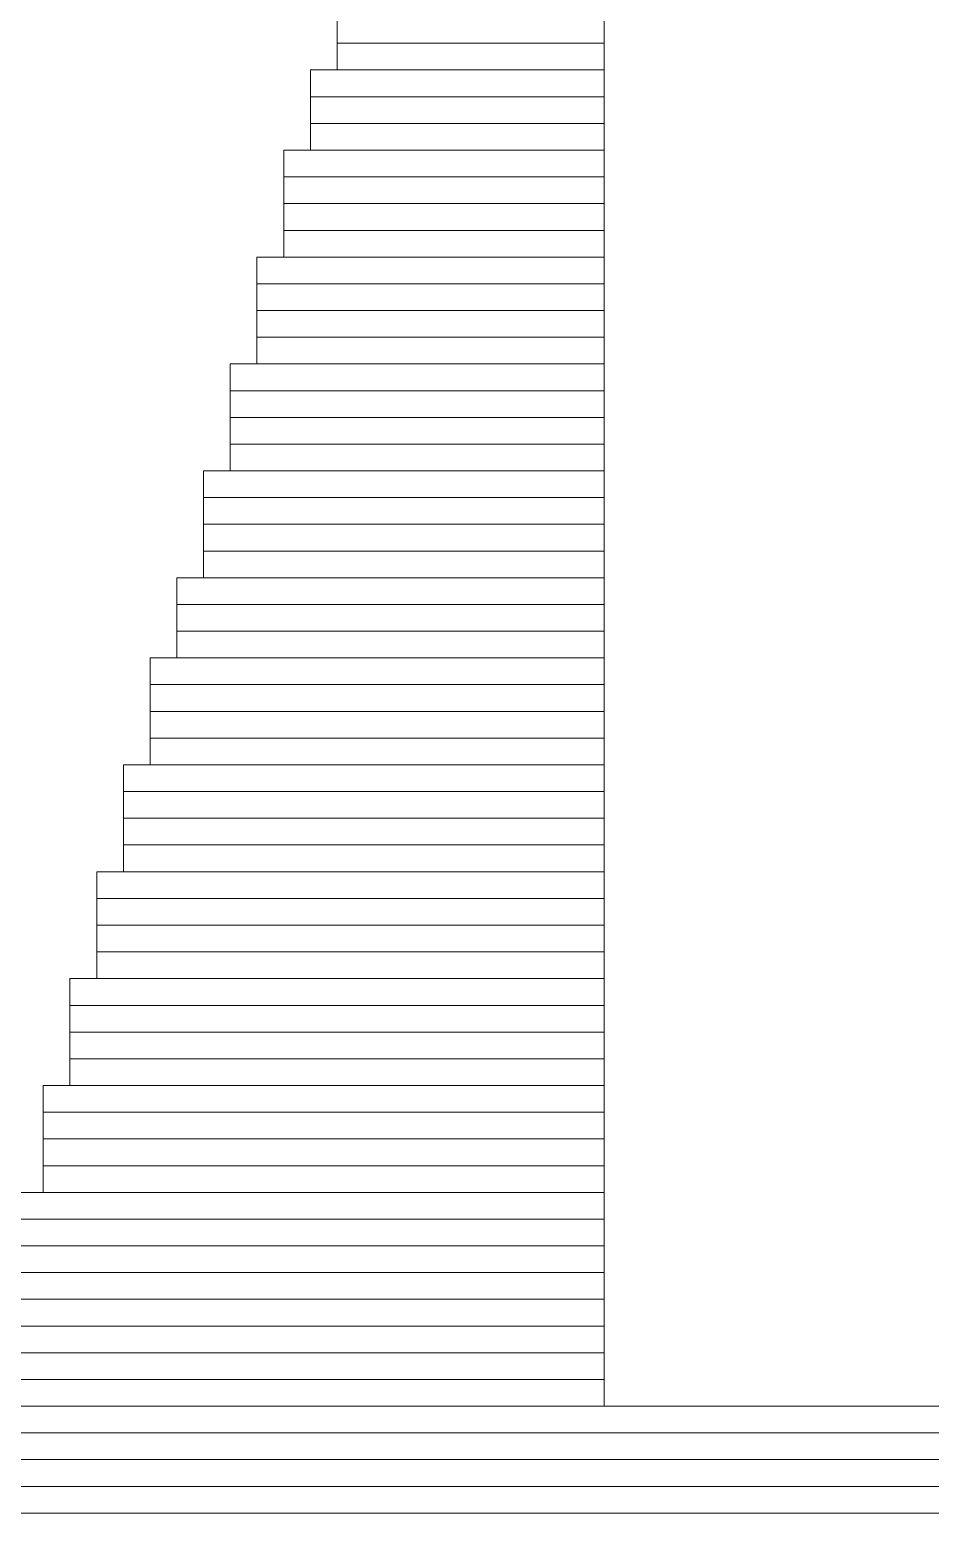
# Model space of a CAD drawing. Header units: millimetres. Extents: x -90 to 99, y -65 to 67.
# Drawn here: x -64.991 to -64.135, y 28.477 to 29.898 of the extents above; entities that cross this region are included whole.
import ezdxf

# ---------------------------------------------------------------- set-up
doc = ezdxf.new("R2010")
doc.units = ezdxf.units.MM
doc.header["$MEASUREMENT"] = 0
doc.layers.add('BG_OUTLINE', color=7, linetype='Continuous')
doc.layers.add('MA_PEN3', color=7, linetype='Continuous')

msp = doc.modelspace()

# ---------------------------------------------------------------- linework, layer by layer
at = {"layer": 'BG_OUTLINE', "color": 3, "lineweight": 9}
msp.add_open_spline([(-71.7269, -61.8795), (-71.7269, -61.8795), (-71.7343, 42.2681), (-71.7343, 42.2681), (-71.7343, 42.2681), (-71.7348, 43.0066), (-71.4419, 43.715), (-70.92, 44.2375), (-70.92, 44.2375), (-70.3982, 44.76), (-69.6866, 45.0538), (-68.9482, 45.0543), (-68.9482, 45.0543), (-68.9482, 45.0543), (75.2046, 45.0543), (75.2046, 45.0543), (75.2046, 45.0543), (76.8319, 45.0552), (78.1763, 43.7805), (78.2661, 42.1556), (78.2661, 42.1556), (78.2661, 42.1556), (78.2661, 31.2814), (78.2661, 31.2814), (78.2661, 31.2814), (78.2661, 31.2814), (72.2646, 31.2814), (72.2646, 31.2814), (72.2646, 31.2814), (72.2646, 31.2814), (72.2646, 26.9814), (72.2646, 26.9814), (72.2646, 26.9814), (72.2646, 26.9814), (78.2661, 26.9814), (78.2661, 26.9814), (78.2661, 26.9814), (78.2661, 26.9814), (78.2661, 18.6553), (78.2661, 18.6553), (78.2661, 18.6553), (78.2661, 18.6553), (72.2496, 18.6553), (72.2496, 18.6553), (72.2496, 18.6553), (72.2496, 18.6553), (72.2496, 14.3553), (72.2496, 14.3553), (72.2496, 14.3553), (72.2496, 14.3553), (78.2661, 14.3553), (78.2661, 14.3553), (78.2661, 14.3553), (78.2661, 14.3553), (78.2661, 9.255), (78.2661, 9.255), (78.2661, 9.255), (78.2661, 9.255), (72.2648, 9.255), (72.2648, 9.255), (72.2648, 9.255), (72.2648, 9.255), (72.2648, 4.955), (72.2648, 4.955), (72.2648, 4.955), (72.2648, 4.955), (78.2661, 4.955), (78.2661, 4.955), (78.2661, 4.955), (78.2661, 4.955), (78.2661, -3.3762), (78.2661, -3.3762), (78.2661, -3.3762), (78.2661, -3.3762), (72.2445, -3.3762), (72.2445, -3.3762), (72.2445, -3.3762), (72.2445, -3.3762), (72.2445, -7.6762), (72.2445, -7.6762), (72.2445, -7.6762), (72.2445, -7.6762), (78.2661, -7.6762), (78.2661, -7.6762), (78.2661, -7.6762), (78.2661, -7.6762), (78.2661, -12.7615), (78.2661, -12.7615), (78.2661, -12.7615), (78.2661, -12.7615), (72.2651, -12.7615), (72.2651, -12.7615), (72.2651, -12.7615), (72.2651, -12.7615), (72.2651, -17.0615), (72.2651, -17.0615), (72.2651, -17.0615), (72.2651, -17.0615), (78.2661, -17.0615), (78.2661, -17.0615), (78.2661, -17.0615), (78.2661, -17.0615), (78.2661, -25.4097), (78.2661, -25.4097), (78.2661, -25.4097), (78.2661, -25.4097), (72.2656, -25.4097), (72.2656, -25.4097), (72.2656, -25.4097), (72.2656, -25.4097), (72.2656, -29.7097), (72.2656, -29.7097), (72.2656, -29.7097), (72.2656, -29.7097), (78.2661, -29.7097), (78.2661, -29.7097), (78.2661, -29.7097), (78.2661, -29.7097), (78.2661, -34.793), (78.2661, -34.793), (78.2661, -34.793), (78.2661, -34.793), (72.2679, -34.793), (72.2679, -34.793), (72.2679, -34.793), (72.2679, -34.793), (72.2679, -39.0929), (72.2679, -39.0929), (72.2679, -39.0929), (72.2679, -39.0929), (78.2661, -39.0929), (78.2661, -39.0929), (78.2661, -39.0929), (78.2661, -39.0929), (78.2661, -47.4269), (78.2661, -47.4269), (78.2661, -47.4269), (78.2661, -47.4269), (72.2679, -47.4269), (72.2679, -47.4269), (72.2679, -47.4269), (72.2679, -47.4269), (72.2679, -51.7269), (72.2679, -51.7269), (72.2679, -51.7269), (72.2679, -51.7269), (78.2661, -51.7269), (78.2661, -51.7269), (78.2661, -51.7269), (78.2661, -51.7269), (78.2661, -51.8138), (78.2661, -51.8138), (78.2661, -51.8138), (78.2661, -51.8138), (78.2656, -61.8468), (78.2656, -61.8468), (78.2656, -61.8468), (78.2661, -62.6669), (77.9407, -63.4536), (77.3612, -64.0339), (77.3612, -64.0339), (76.7817, -64.6142), (75.9915, -64.9405), (75.1713, -64.941), (75.1713, -64.941), (75.1713, -64.941), (-68.6609, -64.9456), (-68.6609, -64.9456), (-68.6609, -64.9456), (-69.4735, -64.9461), (-70.2531, -64.6237), (-70.8281, -64.0495), (-70.8281, -64.0495), (-71.4031, -63.4752), (-71.7264, -62.6922), (-71.7269, -61.8795)], degree=3, knots=[0, 0, 0, 0, 0.022727, 0.022727, 0.022727, 0.022727, 0.045455, 0.045455, 0.045455, 0.045455, 0.068182, 0.068182, 0.068182, 0.068182, 0.090909, 0.090909, 0.090909, 0.090909, 0.113636, 0.113636, 0.113636, 0.113636, 0.136364, 0.136364, 0.136364, 0.136364, 0.159091, 0.159091, 0.159091, 0.159091, 0.181818, 0.181818, 0.181818, 0.181818, 0.204545, 0.204545, 0.204545, 0.204545, 0.227273, 0.227273, 0.227273, 0.227273, 0.25, 0.25, 0.25, 0.25, 0.272727, 0.272727, 0.272727, 0.272727, 0.295455, 0.295455, 0.295455, 0.295455, 0.318182, 0.318182, 0.318182, 0.318182, 0.340909, 0.340909, 0.340909, 0.340909, 0.363636, 0.363636, 0.363636, 0.363636, 0.386364, 0.386364, 0.386364, 0.386364, 0.409091, 0.409091, 0.409091, 0.409091, 0.431818, 0.431818, 0.431818, 0.431818, 0.454545, 0.454545, 0.454545, 0.454545, 0.477273, 0.477273, 0.477273, 0.477273, 0.5, 0.5, 0.5, 0.5, 0.522727, 0.522727, 0.522727, 0.522727, 0.545455, 0.545455, 0.545455, 0.545455, 0.568182, 0.568182, 0.568182, 0.568182, 0.590909, 0.590909, 0.590909, 0.590909, 0.613636, 0.613636, 0.613636, 0.613636, 0.636364, 0.636364, 0.636364, 0.636364, 0.659091, 0.659091, 0.659091, 0.659091, 0.681818, 0.681818, 0.681818, 0.681818, 0.704545, 0.704545, 0.704545, 0.704545, 0.727273, 0.727273, 0.727273, 0.727273, 0.75, 0.75, 0.75, 0.75, 0.772727, 0.772727, 0.772727, 0.772727, 0.795455, 0.795455, 0.795455, 0.795455, 0.818182, 0.818182, 0.818182, 0.818182, 0.840909, 0.840909, 0.840909, 0.840909, 0.863636, 0.863636, 0.863636, 0.863636, 0.886364, 0.886364, 0.886364, 0.886364, 0.909091, 0.909091, 0.909091, 0.909091, 0.931818, 0.931818, 0.931818, 0.931818, 0.954545, 0.954545, 0.954545, 0.954545, 0.977273, 0.977273, 0.977273, 0.977273, 1, 1, 1, 1], dxfattribs=at)
at = {"layer": 'MA_PEN3', "color": 5, "lineweight": 9}
for points in [[(-64.6985, 29.8851), (-64.6985, 29.8851), (-64.6985, 29.9105), (-64.6985, 29.9105), (-64.6985, 29.9105), (-64.6985, 29.9105), (-64.4445, 29.9105), (-64.4445, 29.9105), (-64.4445, 29.9105), (-64.4445, 29.9105), (-64.4445, 29.8851), (-64.4445, 29.8851), (-64.4445, 29.8851), (-64.4445, 29.8851), (-64.6985, 29.8851), (-64.6985, 29.8851)], [(-64.6985, 29.8597), (-64.6985, 29.8597), (-64.6985, 29.8851), (-64.6985, 29.8851), (-64.6985, 29.8851), (-64.6985, 29.8851), (-64.4445, 29.8851), (-64.4445, 29.8851), (-64.4445, 29.8851), (-64.4445, 29.8851), (-64.4445, 29.8597), (-64.4445, 29.8597), (-64.4445, 29.8597), (-64.4445, 29.8597), (-64.6985, 29.8597), (-64.6985, 29.8597)], [(-64.7239, 29.8343), (-64.7239, 29.8343), (-64.7239, 29.8597), (-64.7239, 29.8597), (-64.7239, 29.8597), (-64.7239, 29.8597), (-64.4445, 29.8597), (-64.4445, 29.8597), (-64.4445, 29.8597), (-64.4445, 29.8597), (-64.4445, 29.8343), (-64.4445, 29.8343), (-64.4445, 29.8343), (-64.4445, 29.8343), (-64.7239, 29.8343), (-64.7239, 29.8343)], [(-64.7239, 29.8089), (-64.7239, 29.8089), (-64.7239, 29.8343), (-64.7239, 29.8343), (-64.7239, 29.8343), (-64.7239, 29.8343), (-64.4445, 29.8343), (-64.4445, 29.8343), (-64.4445, 29.8343), (-64.4445, 29.8343), (-64.4445, 29.8089), (-64.4445, 29.8089), (-64.4445, 29.8089), (-64.4445, 29.8089), (-64.7239, 29.8089), (-64.7239, 29.8089)], [(-64.7239, 29.7835), (-64.7239, 29.7835), (-64.7239, 29.8089), (-64.7239, 29.8089), (-64.7239, 29.8089), (-64.7239, 29.8089), (-64.4445, 29.8089), (-64.4445, 29.8089), (-64.4445, 29.8089), (-64.4445, 29.8089), (-64.4445, 29.7835), (-64.4445, 29.7835), (-64.4445, 29.7835), (-64.4445, 29.7835), (-64.7239, 29.7835), (-64.7239, 29.7835)], [(-64.7493, 29.7581), (-64.7493, 29.7581), (-64.7493, 29.7835), (-64.7493, 29.7835), (-64.7493, 29.7835), (-64.7493, 29.7835), (-64.4445, 29.7835), (-64.4445, 29.7835), (-64.4445, 29.7835), (-64.4445, 29.7835), (-64.4445, 29.7581), (-64.4445, 29.7581), (-64.4445, 29.7581), (-64.4445, 29.7581), (-64.7493, 29.7581), (-64.7493, 29.7581)], [(-64.7493, 29.7327), (-64.7493, 29.7327), (-64.7493, 29.7581), (-64.7493, 29.7581), (-64.7493, 29.7581), (-64.7493, 29.7581), (-64.4445, 29.7581), (-64.4445, 29.7581), (-64.4445, 29.7581), (-64.4445, 29.7581), (-64.4445, 29.7327), (-64.4445, 29.7327), (-64.4445, 29.7327), (-64.4445, 29.7327), (-64.7493, 29.7327), (-64.7493, 29.7327)], [(-64.7493, 29.7073), (-64.7493, 29.7073), (-64.7493, 29.7327), (-64.7493, 29.7327), (-64.7493, 29.7327), (-64.7493, 29.7327), (-64.4445, 29.7327), (-64.4445, 29.7327), (-64.4445, 29.7327), (-64.4445, 29.7327), (-64.4445, 29.7073), (-64.4445, 29.7073), (-64.4445, 29.7073), (-64.4445, 29.7073), (-64.7493, 29.7073), (-64.7493, 29.7073)], [(-64.7493, 29.6819), (-64.7493, 29.6819), (-64.7493, 29.7073), (-64.7493, 29.7073), (-64.7493, 29.7073), (-64.7493, 29.7073), (-64.4445, 29.7073), (-64.4445, 29.7073), (-64.4445, 29.7073), (-64.4445, 29.7073), (-64.4445, 29.6819), (-64.4445, 29.6819), (-64.4445, 29.6819), (-64.4445, 29.6819), (-64.7493, 29.6819), (-64.7493, 29.6819)], [(-64.7747, 29.6565), (-64.7747, 29.6565), (-64.7747, 29.6819), (-64.7747, 29.6819), (-64.7747, 29.6819), (-64.7747, 29.6819), (-64.4445, 29.6819), (-64.4445, 29.6819), (-64.4445, 29.6819), (-64.4445, 29.6819), (-64.4445, 29.6565), (-64.4445, 29.6565), (-64.4445, 29.6565), (-64.4445, 29.6565), (-64.7747, 29.6565), (-64.7747, 29.6565)], [(-64.7747, 29.6311), (-64.7747, 29.6311), (-64.7747, 29.6565), (-64.7747, 29.6565), (-64.7747, 29.6565), (-64.7747, 29.6565), (-64.4445, 29.6565), (-64.4445, 29.6565), (-64.4445, 29.6565), (-64.4445, 29.6565), (-64.4445, 29.6311), (-64.4445, 29.6311), (-64.4445, 29.6311), (-64.4445, 29.6311), (-64.7747, 29.6311), (-64.7747, 29.6311)], [(-64.7747, 29.6057), (-64.7747, 29.6057), (-64.7747, 29.6311), (-64.7747, 29.6311), (-64.7747, 29.6311), (-64.7747, 29.6311), (-64.4445, 29.6311), (-64.4445, 29.6311), (-64.4445, 29.6311), (-64.4445, 29.6311), (-64.4445, 29.6057), (-64.4445, 29.6057), (-64.4445, 29.6057), (-64.4445, 29.6057), (-64.7747, 29.6057), (-64.7747, 29.6057)], [(-64.7747, 29.5803), (-64.7747, 29.5803), (-64.7747, 29.6057), (-64.7747, 29.6057), (-64.7747, 29.6057), (-64.7747, 29.6057), (-64.4445, 29.6057), (-64.4445, 29.6057), (-64.4445, 29.6057), (-64.4445, 29.6057), (-64.4445, 29.5803), (-64.4445, 29.5803), (-64.4445, 29.5803), (-64.4445, 29.5803), (-64.7747, 29.5803), (-64.7747, 29.5803)], [(-64.8001, 29.5549), (-64.8001, 29.5549), (-64.8001, 29.5803), (-64.8001, 29.5803), (-64.8001, 29.5803), (-64.8001, 29.5803), (-64.4445, 29.5803), (-64.4445, 29.5803), (-64.4445, 29.5803), (-64.4445, 29.5803), (-64.4445, 29.5549), (-64.4445, 29.5549), (-64.4445, 29.5549), (-64.4445, 29.5549), (-64.8001, 29.5549), (-64.8001, 29.5549)], [(-64.8001, 29.5295), (-64.8001, 29.5295), (-64.8001, 29.5549), (-64.8001, 29.5549), (-64.8001, 29.5549), (-64.8001, 29.5549), (-64.4445, 29.5549), (-64.4445, 29.5549), (-64.4445, 29.5549), (-64.4445, 29.5549), (-64.4445, 29.5295), (-64.4445, 29.5295), (-64.4445, 29.5295), (-64.4445, 29.5295), (-64.8001, 29.5295), (-64.8001, 29.5295)], [(-64.8001, 29.5041), (-64.8001, 29.5041), (-64.8001, 29.5295), (-64.8001, 29.5295), (-64.8001, 29.5295), (-64.8001, 29.5295), (-64.4445, 29.5295), (-64.4445, 29.5295), (-64.4445, 29.5295), (-64.4445, 29.5295), (-64.4445, 29.5041), (-64.4445, 29.5041), (-64.4445, 29.5041), (-64.4445, 29.5041), (-64.8001, 29.5041), (-64.8001, 29.5041)], [(-64.8001, 29.4787), (-64.8001, 29.4787), (-64.8001, 29.5041), (-64.8001, 29.5041), (-64.8001, 29.5041), (-64.8001, 29.5041), (-64.4445, 29.5041), (-64.4445, 29.5041), (-64.4445, 29.5041), (-64.4445, 29.5041), (-64.4445, 29.4787), (-64.4445, 29.4787), (-64.4445, 29.4787), (-64.4445, 29.4787), (-64.8001, 29.4787), (-64.8001, 29.4787)], [(-64.8255, 29.4533), (-64.8255, 29.4533), (-64.8255, 29.4787), (-64.8255, 29.4787), (-64.8255, 29.4787), (-64.8255, 29.4787), (-64.4445, 29.4787), (-64.4445, 29.4787), (-64.4445, 29.4787), (-64.4445, 29.4787), (-64.4445, 29.4533), (-64.4445, 29.4533), (-64.4445, 29.4533), (-64.4445, 29.4533), (-64.8255, 29.4533), (-64.8255, 29.4533)], [(-64.8255, 29.4279), (-64.8255, 29.4279), (-64.8255, 29.4533), (-64.8255, 29.4533), (-64.8255, 29.4533), (-64.8255, 29.4533), (-64.4445, 29.4533), (-64.4445, 29.4533), (-64.4445, 29.4533), (-64.4445, 29.4533), (-64.4445, 29.4279), (-64.4445, 29.4279), (-64.4445, 29.4279), (-64.4445, 29.4279), (-64.8255, 29.4279), (-64.8255, 29.4279)], [(-64.8255, 29.4025), (-64.8255, 29.4025), (-64.8255, 29.4279), (-64.8255, 29.4279), (-64.8255, 29.4279), (-64.8255, 29.4279), (-64.4445, 29.4279), (-64.4445, 29.4279), (-64.4445, 29.4279), (-64.4445, 29.4279), (-64.4445, 29.4025), (-64.4445, 29.4025), (-64.4445, 29.4025), (-64.4445, 29.4025), (-64.8255, 29.4025), (-64.8255, 29.4025)], [(-64.8255, 29.3771), (-64.8255, 29.3771), (-64.8255, 29.4025), (-64.8255, 29.4025), (-64.8255, 29.4025), (-64.8255, 29.4025), (-64.4445, 29.4025), (-64.4445, 29.4025), (-64.4445, 29.4025), (-64.4445, 29.4025), (-64.4445, 29.3771), (-64.4445, 29.3771), (-64.4445, 29.3771), (-64.4445, 29.3771), (-64.8255, 29.3771), (-64.8255, 29.3771)], [(-64.8509, 29.3517), (-64.8509, 29.3517), (-64.8509, 29.3771), (-64.8509, 29.3771), (-64.8509, 29.3771), (-64.8509, 29.3771), (-64.4445, 29.3771), (-64.4445, 29.3771), (-64.4445, 29.3771), (-64.4445, 29.3771), (-64.4445, 29.3517), (-64.4445, 29.3517), (-64.4445, 29.3517), (-64.4445, 29.3517), (-64.8509, 29.3517), (-64.8509, 29.3517)], [(-64.8509, 29.3263), (-64.8509, 29.3263), (-64.8509, 29.3517), (-64.8509, 29.3517), (-64.8509, 29.3517), (-64.8509, 29.3517), (-64.4445, 29.3517), (-64.4445, 29.3517), (-64.4445, 29.3517), (-64.4445, 29.3517), (-64.4445, 29.3263), (-64.4445, 29.3263), (-64.4445, 29.3263), (-64.4445, 29.3263), (-64.8509, 29.3263), (-64.8509, 29.3263)], [(-64.8509, 29.3009), (-64.8509, 29.3009), (-64.8509, 29.3263), (-64.8509, 29.3263), (-64.8509, 29.3263), (-64.8509, 29.3263), (-64.4445, 29.3263), (-64.4445, 29.3263), (-64.4445, 29.3263), (-64.4445, 29.3263), (-64.4445, 29.3009), (-64.4445, 29.3009), (-64.4445, 29.3009), (-64.4445, 29.3009), (-64.8509, 29.3009), (-64.8509, 29.3009)], [(-64.8763, 29.2755), (-64.8763, 29.2755), (-64.8763, 29.3009), (-64.8763, 29.3009), (-64.8763, 29.3009), (-64.8763, 29.3009), (-64.4445, 29.3009), (-64.4445, 29.3009), (-64.4445, 29.3009), (-64.4445, 29.3009), (-64.4445, 29.2755), (-64.4445, 29.2755), (-64.4445, 29.2755), (-64.4445, 29.2755), (-64.8763, 29.2755), (-64.8763, 29.2755)], [(-64.8763, 29.2501), (-64.8763, 29.2501), (-64.8763, 29.2755), (-64.8763, 29.2755), (-64.8763, 29.2755), (-64.8763, 29.2755), (-64.4445, 29.2755), (-64.4445, 29.2755), (-64.4445, 29.2755), (-64.4445, 29.2755), (-64.4445, 29.2501), (-64.4445, 29.2501), (-64.4445, 29.2501), (-64.4445, 29.2501), (-64.8763, 29.2501), (-64.8763, 29.2501)], [(-64.8763, 29.2247), (-64.8763, 29.2247), (-64.8763, 29.2501), (-64.8763, 29.2501), (-64.8763, 29.2501), (-64.8763, 29.2501), (-64.4445, 29.2501), (-64.4445, 29.2501), (-64.4445, 29.2501), (-64.4445, 29.2501), (-64.4445, 29.2247), (-64.4445, 29.2247), (-64.4445, 29.2247), (-64.4445, 29.2247), (-64.8763, 29.2247), (-64.8763, 29.2247)], [(-64.8763, 29.1993), (-64.8763, 29.1993), (-64.8763, 29.2247), (-64.8763, 29.2247), (-64.8763, 29.2247), (-64.8763, 29.2247), (-64.4445, 29.2247), (-64.4445, 29.2247), (-64.4445, 29.2247), (-64.4445, 29.2247), (-64.4445, 29.1993), (-64.4445, 29.1993), (-64.4445, 29.1993), (-64.4445, 29.1993), (-64.8763, 29.1993), (-64.8763, 29.1993)], [(-64.9017, 29.1739), (-64.9017, 29.1739), (-64.9017, 29.1993), (-64.9017, 29.1993), (-64.9017, 29.1993), (-64.9017, 29.1993), (-64.4445, 29.1993), (-64.4445, 29.1993), (-64.4445, 29.1993), (-64.4445, 29.1993), (-64.4445, 29.1739), (-64.4445, 29.1739), (-64.4445, 29.1739), (-64.4445, 29.1739), (-64.9017, 29.1739), (-64.9017, 29.1739)], [(-64.9017, 29.1485), (-64.9017, 29.1485), (-64.9017, 29.1739), (-64.9017, 29.1739), (-64.9017, 29.1739), (-64.9017, 29.1739), (-64.4445, 29.1739), (-64.4445, 29.1739), (-64.4445, 29.1739), (-64.4445, 29.1739), (-64.4445, 29.1485), (-64.4445, 29.1485), (-64.4445, 29.1485), (-64.4445, 29.1485), (-64.9017, 29.1485), (-64.9017, 29.1485)], [(-64.9017, 29.1231), (-64.9017, 29.1231), (-64.9017, 29.1485), (-64.9017, 29.1485), (-64.9017, 29.1485), (-64.9017, 29.1485), (-64.4445, 29.1485), (-64.4445, 29.1485), (-64.4445, 29.1485), (-64.4445, 29.1485), (-64.4445, 29.1231), (-64.4445, 29.1231), (-64.4445, 29.1231), (-64.4445, 29.1231), (-64.9017, 29.1231), (-64.9017, 29.1231)], [(-64.9017, 29.0977), (-64.9017, 29.0977), (-64.9017, 29.1231), (-64.9017, 29.1231), (-64.9017, 29.1231), (-64.9017, 29.1231), (-64.4445, 29.1231), (-64.4445, 29.1231), (-64.4445, 29.1231), (-64.4445, 29.1231), (-64.4445, 29.0977), (-64.4445, 29.0977), (-64.4445, 29.0977), (-64.4445, 29.0977), (-64.9017, 29.0977), (-64.9017, 29.0977)], [(-64.9271, 29.0723), (-64.9271, 29.0723), (-64.9271, 29.0977), (-64.9271, 29.0977), (-64.9271, 29.0977), (-64.9271, 29.0977), (-64.4445, 29.0977), (-64.4445, 29.0977), (-64.4445, 29.0977), (-64.4445, 29.0977), (-64.4445, 29.0723), (-64.4445, 29.0723), (-64.4445, 29.0723), (-64.4445, 29.0723), (-64.9271, 29.0723), (-64.9271, 29.0723)], [(-64.9271, 29.0469), (-64.9271, 29.0469), (-64.9271, 29.0723), (-64.9271, 29.0723), (-64.9271, 29.0723), (-64.9271, 29.0723), (-64.4445, 29.0723), (-64.4445, 29.0723), (-64.4445, 29.0723), (-64.4445, 29.0723), (-64.4445, 29.0469), (-64.4445, 29.0469), (-64.4445, 29.0469), (-64.4445, 29.0469), (-64.9271, 29.0469), (-64.9271, 29.0469)], [(-64.9271, 29.0215), (-64.9271, 29.0215), (-64.9271, 29.0469), (-64.9271, 29.0469), (-64.9271, 29.0469), (-64.9271, 29.0469), (-64.4445, 29.0469), (-64.4445, 29.0469), (-64.4445, 29.0469), (-64.4445, 29.0469), (-64.4445, 29.0215), (-64.4445, 29.0215), (-64.4445, 29.0215), (-64.4445, 29.0215), (-64.9271, 29.0215), (-64.9271, 29.0215)], [(-64.9271, 28.9961), (-64.9271, 28.9961), (-64.9271, 29.0215), (-64.9271, 29.0215), (-64.9271, 29.0215), (-64.9271, 29.0215), (-64.4445, 29.0215), (-64.4445, 29.0215), (-64.4445, 29.0215), (-64.4445, 29.0215), (-64.4445, 28.9961), (-64.4445, 28.9961), (-64.4445, 28.9961), (-64.4445, 28.9961), (-64.9271, 28.9961), (-64.9271, 28.9961)], [(-64.9525, 28.9707), (-64.9525, 28.9707), (-64.9525, 28.9961), (-64.9525, 28.9961), (-64.9525, 28.9961), (-64.9525, 28.9961), (-64.4445, 28.9961), (-64.4445, 28.9961), (-64.4445, 28.9961), (-64.4445, 28.9961), (-64.4445, 28.9707), (-64.4445, 28.9707), (-64.4445, 28.9707), (-64.4445, 28.9707), (-64.9525, 28.9707), (-64.9525, 28.9707)], [(-64.9525, 28.9453), (-64.9525, 28.9453), (-64.9525, 28.9707), (-64.9525, 28.9707), (-64.9525, 28.9707), (-64.9525, 28.9707), (-64.4445, 28.9707), (-64.4445, 28.9707), (-64.4445, 28.9707), (-64.4445, 28.9707), (-64.4445, 28.9453), (-64.4445, 28.9453), (-64.4445, 28.9453), (-64.4445, 28.9453), (-64.9525, 28.9453), (-64.9525, 28.9453)], [(-64.9525, 28.9199), (-64.9525, 28.9199), (-64.9525, 28.9453), (-64.9525, 28.9453), (-64.9525, 28.9453), (-64.9525, 28.9453), (-64.4445, 28.9453), (-64.4445, 28.9453), (-64.4445, 28.9453), (-64.4445, 28.9453), (-64.4445, 28.9199), (-64.4445, 28.9199), (-64.4445, 28.9199), (-64.4445, 28.9199), (-64.9525, 28.9199), (-64.9525, 28.9199)], [(-64.9525, 28.8945), (-64.9525, 28.8945), (-64.9525, 28.9199), (-64.9525, 28.9199), (-64.9525, 28.9199), (-64.9525, 28.9199), (-64.4445, 28.9199), (-64.4445, 28.9199), (-64.4445, 28.9199), (-64.4445, 28.9199), (-64.4445, 28.8945), (-64.4445, 28.8945), (-64.4445, 28.8945), (-64.4445, 28.8945), (-64.9525, 28.8945), (-64.9525, 28.8945)], [(-64.9779, 28.8691), (-64.9779, 28.8691), (-64.9779, 28.8945), (-64.9779, 28.8945), (-64.9779, 28.8945), (-64.9779, 28.8945), (-64.4445, 28.8945), (-64.4445, 28.8945), (-64.4445, 28.8945), (-64.4445, 28.8945), (-64.4445, 28.8691), (-64.4445, 28.8691), (-64.4445, 28.8691), (-64.4445, 28.8691), (-64.9779, 28.8691), (-64.9779, 28.8691)], [(-64.9779, 28.8437), (-64.9779, 28.8437), (-64.9779, 28.8691), (-64.9779, 28.8691), (-64.9779, 28.8691), (-64.9779, 28.8691), (-64.4445, 28.8691), (-64.4445, 28.8691), (-64.4445, 28.8691), (-64.4445, 28.8691), (-64.4445, 28.8437), (-64.4445, 28.8437), (-64.4445, 28.8437), (-64.4445, 28.8437), (-64.9779, 28.8437), (-64.9779, 28.8437)], [(-64.9779, 28.8183), (-64.9779, 28.8183), (-64.9779, 28.8437), (-64.9779, 28.8437), (-64.9779, 28.8437), (-64.9779, 28.8437), (-64.4445, 28.8437), (-64.4445, 28.8437), (-64.4445, 28.8437), (-64.4445, 28.8437), (-64.4445, 28.8183), (-64.4445, 28.8183), (-64.4445, 28.8183), (-64.4445, 28.8183), (-64.9779, 28.8183), (-64.9779, 28.8183)], [(-64.9779, 28.7929), (-64.9779, 28.7929), (-64.9779, 28.8183), (-64.9779, 28.8183), (-64.9779, 28.8183), (-64.9779, 28.8183), (-64.4445, 28.8183), (-64.4445, 28.8183), (-64.4445, 28.8183), (-64.4445, 28.8183), (-64.4445, 28.7929), (-64.4445, 28.7929), (-64.4445, 28.7929), (-64.4445, 28.7929), (-64.9779, 28.7929), (-64.9779, 28.7929)], [(-65.0033, 28.7675), (-65.0033, 28.7675), (-65.0033, 28.7929), (-65.0033, 28.7929), (-65.0033, 28.7929), (-65.0033, 28.7929), (-64.4445, 28.7929), (-64.4445, 28.7929), (-64.4445, 28.7929), (-64.4445, 28.7929), (-64.4445, 28.7675), (-64.4445, 28.7675), (-64.4445, 28.7675), (-64.4445, 28.7675), (-65.0033, 28.7675), (-65.0033, 28.7675)], [(-65.0033, 28.7421), (-65.0033, 28.7421), (-65.0033, 28.7675), (-65.0033, 28.7675), (-65.0033, 28.7675), (-65.0033, 28.7675), (-64.4445, 28.7675), (-64.4445, 28.7675), (-64.4445, 28.7675), (-64.4445, 28.7675), (-64.4445, 28.7421), (-64.4445, 28.7421), (-64.4445, 28.7421), (-64.4445, 28.7421), (-65.0033, 28.7421), (-65.0033, 28.7421)], [(-65.0033, 28.7167), (-65.0033, 28.7167), (-65.0033, 28.7421), (-65.0033, 28.7421), (-65.0033, 28.7421), (-65.0033, 28.7421), (-64.4445, 28.7421), (-64.4445, 28.7421), (-64.4445, 28.7421), (-64.4445, 28.7421), (-64.4445, 28.7167), (-64.4445, 28.7167), (-64.4445, 28.7167), (-64.4445, 28.7167), (-65.0033, 28.7167), (-65.0033, 28.7167)], [(-65.0287, 28.6913), (-65.0287, 28.6913), (-65.0287, 28.7167), (-65.0287, 28.7167), (-65.0287, 28.7167), (-65.0287, 28.7167), (-64.4445, 28.7167), (-64.4445, 28.7167), (-64.4445, 28.7167), (-64.4445, 28.7167), (-64.4445, 28.6913), (-64.4445, 28.6913), (-64.4445, 28.6913), (-64.4445, 28.6913), (-65.0287, 28.6913), (-65.0287, 28.6913)], [(-65.0287, 28.6659), (-65.0287, 28.6659), (-65.0287, 28.6913), (-65.0287, 28.6913), (-65.0287, 28.6913), (-65.0287, 28.6913), (-64.4445, 28.6913), (-64.4445, 28.6913), (-64.4445, 28.6913), (-64.4445, 28.6913), (-64.4445, 28.6659), (-64.4445, 28.6659), (-64.4445, 28.6659), (-64.4445, 28.6659), (-65.0287, 28.6659), (-65.0287, 28.6659)], [(-65.0287, 28.6405), (-65.0287, 28.6405), (-65.0287, 28.6659), (-65.0287, 28.6659), (-65.0287, 28.6659), (-65.0287, 28.6659), (-64.4445, 28.6659), (-64.4445, 28.6659), (-64.4445, 28.6659), (-64.4445, 28.6659), (-64.4445, 28.6405), (-64.4445, 28.6405), (-64.4445, 28.6405), (-64.4445, 28.6405), (-65.0287, 28.6405), (-65.0287, 28.6405)], [(-65.0287, 28.6151), (-65.0287, 28.6151), (-65.0287, 28.6405), (-65.0287, 28.6405), (-65.0287, 28.6405), (-65.0287, 28.6405), (-64.4445, 28.6405), (-64.4445, 28.6405), (-64.4445, 28.6405), (-64.4445, 28.6405), (-64.4445, 28.6151), (-64.4445, 28.6151), (-64.4445, 28.6151), (-64.4445, 28.6151), (-65.0287, 28.6151), (-65.0287, 28.6151)], [(-65.0541, 28.5897), (-65.0541, 28.5897), (-65.0541, 28.6151), (-65.0541, 28.6151), (-65.0541, 28.6151), (-65.0541, 28.6151), (-64.4445, 28.6151), (-64.4445, 28.6151), (-64.4445, 28.6151), (-64.4445, 28.6151), (-64.4445, 28.5897), (-64.4445, 28.5897), (-64.4445, 28.5897), (-64.4445, 28.5897), (-65.0541, 28.5897), (-65.0541, 28.5897)], [(-68.3307, 28.5643), (-68.3307, 28.5643), (-68.3307, 28.5897), (-68.3307, 28.5897), (-68.3307, 28.5897), (-68.3307, 28.5897), (-62.9713, 28.5897), (-62.9713, 28.5897), (-62.9713, 28.5897), (-62.9713, 28.5897), (-62.9713, 28.5643), (-62.9713, 28.5643), (-62.9713, 28.5643), (-62.9713, 28.5643), (-68.3307, 28.5643), (-68.3307, 28.5643)], [(-68.3307, 28.5389), (-68.3307, 28.5389), (-68.3307, 28.5643), (-68.3307, 28.5643), (-68.3307, 28.5643), (-68.3307, 28.5643), (-62.9713, 28.5643), (-62.9713, 28.5643), (-62.9713, 28.5643), (-62.9713, 28.5643), (-62.9713, 28.5389), (-62.9713, 28.5389), (-62.9713, 28.5389), (-62.9713, 28.5389), (-68.3307, 28.5389), (-68.3307, 28.5389)], [(-68.3307, 28.5135), (-68.3307, 28.5135), (-68.3307, 28.5389), (-68.3307, 28.5389), (-68.3307, 28.5389), (-68.3307, 28.5389), (-62.9713, 28.5389), (-62.9713, 28.5389), (-62.9713, 28.5389), (-62.9713, 28.5389), (-62.9713, 28.5135), (-62.9713, 28.5135), (-62.9713, 28.5135), (-62.9713, 28.5135), (-68.3307, 28.5135), (-68.3307, 28.5135)], [(-68.3307, 28.4881), (-68.3307, 28.4881), (-68.3307, 28.5135), (-68.3307, 28.5135), (-68.3307, 28.5135), (-68.3307, 28.5135), (-62.9713, 28.5135), (-62.9713, 28.5135), (-62.9713, 28.5135), (-62.9713, 28.5135), (-62.9713, 28.4881), (-62.9713, 28.4881), (-62.9713, 28.4881), (-62.9713, 28.4881), (-68.3307, 28.4881), (-68.3307, 28.4881)], [(-68.3307, 28.4627), (-68.3307, 28.4627), (-68.3307, 28.4881), (-68.3307, 28.4881), (-68.3307, 28.4881), (-68.3307, 28.4881), (-62.9713, 28.4881), (-62.9713, 28.4881), (-62.9713, 28.4881), (-62.9713, 28.4881), (-62.9713, 28.4627), (-62.9713, 28.4627), (-62.9713, 28.4627), (-62.9713, 28.4627), (-68.3307, 28.4627), (-68.3307, 28.4627)]]:
    msp.add_open_spline(points, degree=3, knots=[0, 0, 0, 0, 0.25, 0.25, 0.25, 0.25, 0.5, 0.5, 0.5, 0.5, 0.75, 0.75, 0.75, 0.75, 1, 1, 1, 1], dxfattribs=at)

doc.saveas('drawing.dxf')
